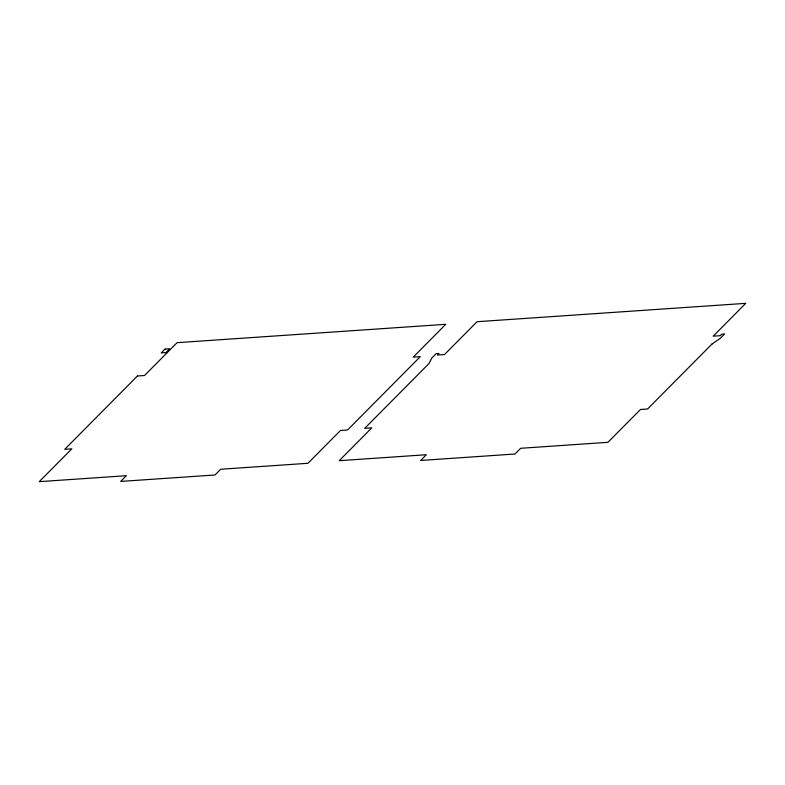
<?xml version="1.0" encoding="UTF-8"?>
<svg xmlns="http://www.w3.org/2000/svg" width="785" height="785" viewBox="0 0 785 785"><rect width="100%" height="100%" fill="white"/><g stroke="black" fill="none" stroke-linecap="round" stroke-linejoin="round"><path stroke-width="1.18" d="M711.966 344.065L647.556 409.005L640.481 409.485L607.914 442.328L520.641 448.294L514.97 454.015L420.662 460.461L426.343 454.731L339.228 460.687L371.786 427.854L364.721 428.335L429.061 363.455L431.76 358.058L436.126 353.652L438.982 353.456L437.422 355.026L444.496 354.545L477.054 321.713L745.75 303.344L713.182 336.186L720.218 335.705L721.778 334.135L724.634 333.939L720.267 338.335L711.858 344.134M137.444 375.995L64.743 449.305L71.818 448.814L39.25 481.656L126.365 475.7L120.684 481.421L214.992 474.984L220.673 469.253L307.946 463.287L340.504 430.455L347.578 429.974L420.279 356.665L413.214 357.146L445.772 324.313L177.086 342.672L144.518 375.515L137.444 375.995M165.017 349.08L161.239 352.897L165.949 352.573L169.737 348.756L165.017 349.08"/></g></svg>
